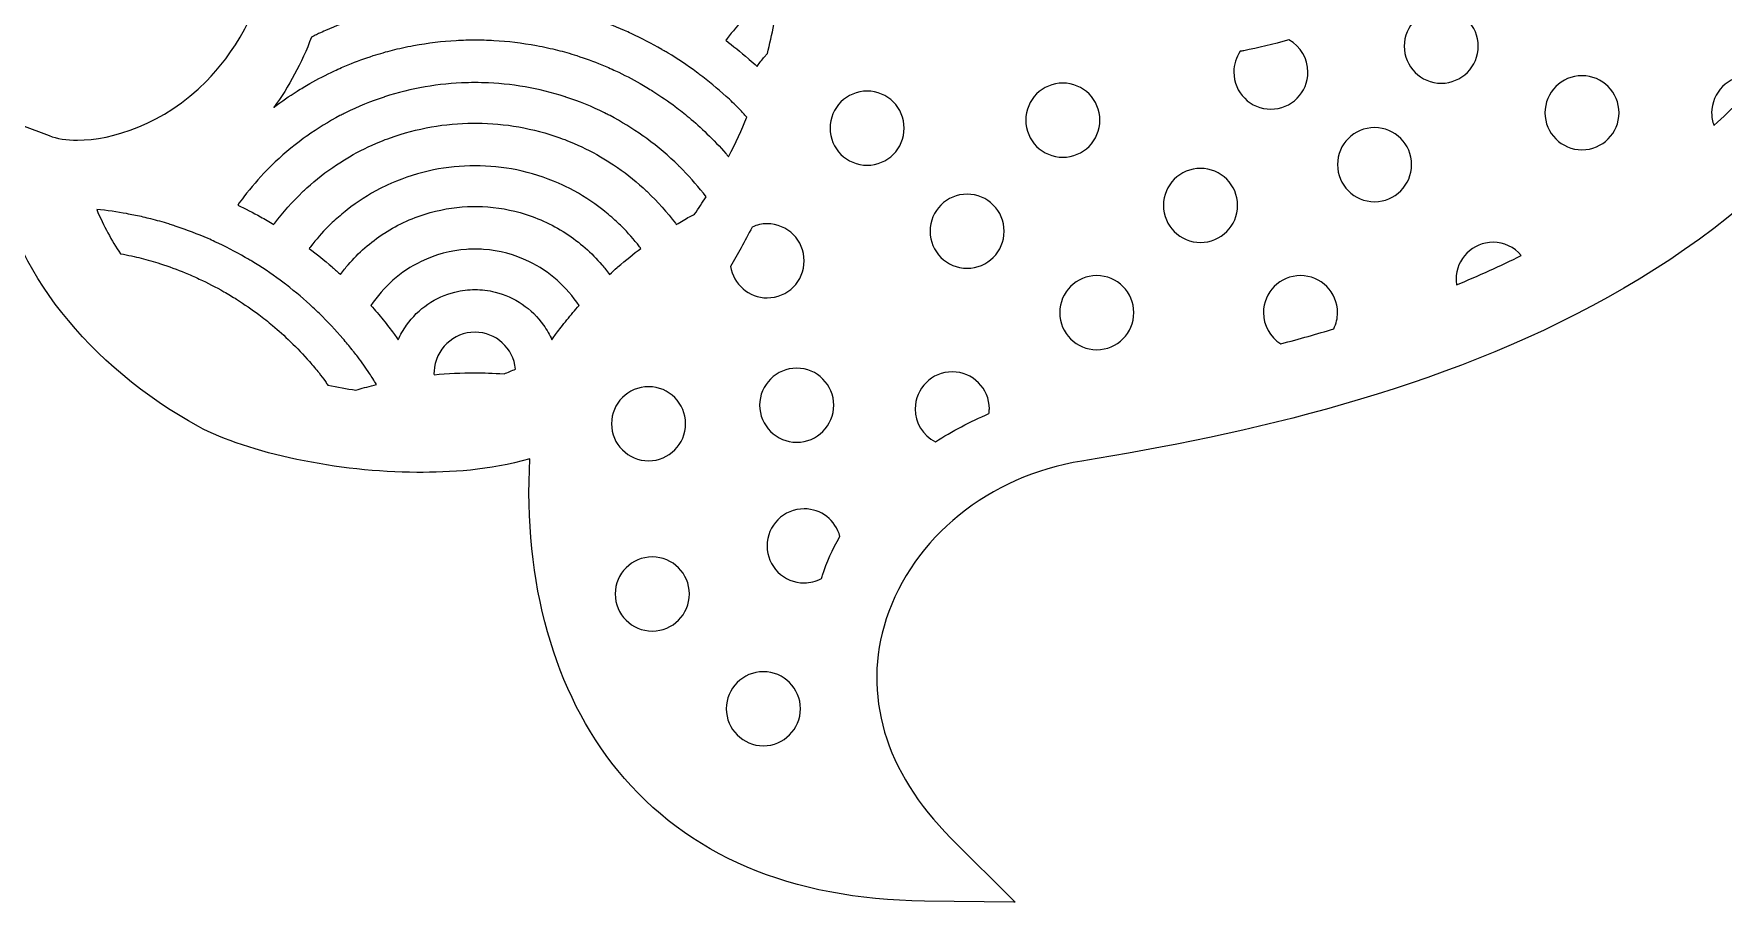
# Model space of a CAD drawing. Header units: inches. Extents: x 63 to 443, y 23 to 478.
# Drawn here: x 192.5 to 359.1, y 22.8 to 108.5 of the extents above; entities that cross this region are included whole.
import ezdxf

# ---------------------------------------------------------------- set-up
doc = ezdxf.new("R2010")
doc.units = ezdxf.units.IN
doc.header["$MEASUREMENT"] = 0
doc.layers.add('Layer 1', color=7, linetype='Continuous')

# ---------------------------------------------------------------- blocks, each defined once
blk = doc.blocks.new('block 2')
at = {"layer": 'Layer 1', "lineweight": 0}
for points, knots in [([(441.72, 159.77), (441.03, 166.37), (438.57, 172.97), (434.98, 177.87), (431.53, 182.58), (427.38, 185.23), (423.52, 185.23), (423.35, 185.23), (423.18, 185.22), (423.01, 185.21), (423.01, 185.21), (419.07, 184.98), (419.07, 184.98), (419.07, 184.98), (419.01, 184.98), (419.01, 184.98), (419.01, 184.98), (419.63, 181.01), (419.63, 181.01), (420.62, 174.73), (419.35, 169.91), (416.31, 168.45), (413.84, 167.27), (410.12, 168.22), (406.35, 170.99), (408.89, 173.31), (411.23, 175.8), (413.3, 178.4), (427.23, 195.91), (431.19, 218.67), (424.43, 242.5), (424.43, 242.5), (422.87, 248.04), (422.87, 248.04), (422.87, 248.04), (418.53, 244.25), (418.53, 244.25), (412.23, 238.73), (401.69, 232.84), (390.99, 232.84), (389.56, 232.84), (388.15, 232.95), (386.79, 233.17), (377.82, 234.59), (370.1, 240.64), (363.84, 251.14), (363.4, 251.87), (363, 252.64), (362.62, 253.43), (372.12, 244.34), (384.21, 240.27), (392.03, 240.27), (392.84, 240.27), (393.57, 240.34), (394.22, 240.4), (394.47, 240.42), (394.71, 240.44), (394.94, 240.46), (416.32, 242.04), (427.16, 252.78), (427.16, 272.38), (427.16, 282.87), (415.01, 299.12), (407.15, 299.12), (407.04, 299.12), (406.93, 299.12), (406.8, 299.11), (406.8, 299.11), (402.85, 298.88), (402.85, 298.88), (402.85, 298.88), (402.79, 298.87), (402.79, 298.87), (402.79, 298.87), (403.42, 294.91), (403.42, 294.91), (404.59, 287.46), (403.9, 282.48), (402.65, 281.57), (401.13, 280.48), (398.86, 280.61), (396.23, 281.94), (386.33, 286.97), (374.75, 306.38), (374.66, 344.56), (374.62, 363.93), (367.78, 380.33), (354.34, 393.3), (348.4, 399.03), (341.42, 403.95), (333.59, 407.9), (327.18, 411.13), (320.18, 413.75), (312.75, 415.69), (299.85, 419.04), (289.55, 419.35), (286.71, 419.37), (280.27, 421.01), (273.87, 421.84), (267.68, 421.84), (253.54, 421.84), (242.24, 417.55), (233.17, 414.1), (233.17, 414.1), (232.04, 413.68), (232.04, 413.68), (227.64, 418.27), (222.2, 424.57), (219.04, 432.58), (219.04, 432.58), (217.12, 437.45), (217.12, 437.45), (217.12, 437.45), (213.22, 433.95), (213.22, 433.95), (210.54, 431.54), (208.45, 428.29), (207.01, 424.29), (203.42, 428.75), (200.93, 432.89), (199.18, 437.33), (199.18, 437.33), (197.26, 442.2), (197.26, 442.2), (197.26, 442.2), (193.36, 438.7), (193.36, 438.7), (191.12, 436.69), (189.27, 434.07), (187.86, 430.94), (187.73, 431.02), (187.6, 431.11), (187.46, 431.21), (187.46, 431.21), (186.28, 431.98), (186.28, 431.98), (186.01, 432.14), (185.73, 432.28), (185.42, 432.43), (185.42, 432.43), (184.95, 432.67), (184.95, 432.67), (185.07, 433.54), (185.09, 434.43), (185.01, 435.3), (185.01, 435.3), (184.99, 435.42), (184.99, 435.42), (184.98, 435.51), (184.96, 435.61), (184.95, 435.71), (184.95, 435.71), (184.95, 435.74), (184.95, 435.74), (184.91, 436.03), (184.86, 436.4), (184.76, 436.73), (184.76, 436.73), (184.6, 437.31), (184.6, 437.31), (184.6, 437.31), (184.3, 438.16), (184.3, 438.16), (184.27, 438.22), (184.25, 438.28), (184.22, 438.34), (184.22, 438.34), (184.21, 438.38), (184.21, 438.38), (184.12, 438.6), (184.01, 438.91), (183.79, 439.26), (183.79, 439.26), (183.65, 439.52), (183.65, 439.52), (183.46, 439.85), (183.27, 440.18), (183.03, 440.52), (183.03, 440.52), (182.33, 441.43), (182.33, 441.43), (182.33, 441.43), (182.24, 441.53), (182.24, 441.53), (182.03, 441.76), (181.82, 441.97), (181.62, 442.17), (181.62, 442.17), (181.45, 442.34), (181.45, 442.34), (181.18, 442.63), (180.91, 442.85), (180.68, 443.03), (180.61, 443.09), (180.53, 443.15), (180.43, 443.23), (180.17, 443.45), (179.78, 443.76), (179.45, 443.97), (178.85, 444.39), (178.18, 444.8), (177.46, 445.17), (177.33, 445.25), (177.18, 445.32), (177.03, 445.4), (177.03, 445.4), (176.97, 445.72), (176.97, 445.72), (176.91, 446.2), (176.77, 446.6), (176.65, 446.92), (176.65, 446.92), (176.56, 447.17), (176.56, 447.17), (176.53, 447.24), (176.5, 447.33), (176.48, 447.41), (176.48, 447.41), (176.47, 447.43), (176.47, 447.43), (176.38, 447.7), (176.26, 448.03), (176.04, 448.43), (175.94, 448.58), (175.85, 448.74), (175.77, 448.9), (175.77, 448.9), (175.74, 448.95), (175.74, 448.95), (175.49, 449.43), (175.2, 449.97), (174.76, 450.45), (174.64, 450.58), (174.53, 450.73), (174.42, 450.87), (174.42, 450.87), (174.38, 450.91), (174.38, 450.91), (174.06, 451.32), (173.69, 451.78), (173.25, 452.13), (173.25, 452.13), (172.83, 452.51), (172.83, 452.51), (172.42, 452.87), (172.05, 453.19), (171.66, 453.5), (171.66, 453.5), (169.68, 454.8), (169.68, 454.8), (169.44, 454.96), (169.15, 455.15), (168.87, 455.27), (168.87, 455.27), (167.37, 456), (167.37, 456), (167.03, 456.88), (166.62, 457.76), (166.13, 458.68), (166.13, 458.68), (166.06, 458.81), (166.06, 458.81), (165.87, 459.09), (165.69, 459.38), (165.52, 459.66), (164.98, 460.52), (164.42, 461.42), (163.74, 462.17), (163.74, 462.17), (163.44, 462.53), (163.44, 462.53), (162.69, 463.45), (161.92, 464.41), (161.03, 465.19), (161.03, 465.19), (159.67, 466.5), (159.67, 466.5), (159.06, 467.11), (158.55, 467.56), (158.06, 467.9), (158.06, 467.9), (155.04, 470.23), (155.04, 470.23), (154.31, 470.79), (153.56, 471.24), (152.82, 471.68), (152.82, 471.68), (152.77, 471.71), (152.77, 471.71), (152.43, 471.92), (152.07, 472.13), (151.67, 472.39), (151.31, 472.6), (150.95, 472.83), (150.6, 473.05), (150.6, 473.05), (150.57, 473.07), (150.57, 473.07), (149.86, 473.52), (149.12, 473.99), (148.31, 474.38), (148.31, 474.38), (142.38, 477.33), (142.38, 477.33), (142.38, 477.33), (140.79, 477.76), (140.79, 477.76), (140.54, 477.77), (140.29, 477.77), (140.04, 477.75), (140.04, 477.75), (139.85, 477.72), (139.85, 477.72), (138.84, 477.51), (138.01, 477.02), (137.45, 476.3), (137.38, 476.22), (137.31, 476.13), (137.16, 475.9), (137.04, 475.69), (136.92, 475.46), (136.84, 475.26), (136.62, 474.75), (136.59, 474.34), (136.57, 474.07), (136.57, 474.07), (136.54, 473.76), (136.54, 473.76), (136.54, 473.76), (136.56, 473.59), (136.56, 473.59), (136.58, 473.35), (136.66, 472.77), (136.77, 472.49), (136.77, 472.49), (137.19, 471.19), (137.19, 471.19), (137.53, 470.1), (137.88, 468.93), (138.23, 467.7), (138.23, 467.7), (138.45, 466.89), (138.45, 466.89), (138.69, 466.01), (138.94, 465.1), (139.15, 464.16), (139.44, 463.05), (139.65, 461.94), (139.89, 460.71), (139.97, 460.24), (140.02, 459.79), (140.08, 459.31), (140.08, 459.31), (140.09, 459.25), (140.09, 459.25), (140.17, 458.53), (140.26, 457.79), (140.43, 456.91), (140.77, 455.35), (141.37, 453.91), (142.24, 452.64), (142.75, 451.84), (143.42, 451.1), (144.31, 450.38), (144.29, 450.18), (144.29, 450), (144.31, 449.85), (144.31, 449.85), (144.31, 449.62), (144.31, 449.62), (144.32, 449.39), (144.32, 449.08), (144.39, 448.73), (144.39, 448.73), (144.55, 447.86), (144.55, 447.86), (144.55, 447.86), (144.58, 447.72), (144.58, 447.72), (144.66, 447.43), (144.73, 447.25), (144.8, 447.05), (144.8, 447.05), (144.85, 446.91), (144.85, 446.91), (144.95, 446.58), (145.1, 446.28), (145.23, 446.01), (145.23, 446.01), (145.32, 445.83), (145.32, 445.83), (145.52, 445.42), (145.72, 445.08), (145.9, 444.83), (145.9, 444.83), (146.04, 444.62), (146.04, 444.62), (146.18, 444.41), (146.31, 444.22), (146.49, 444), (146.49, 444), (146.69, 443.76), (146.69, 443.76), (146.99, 443.41), (147.33, 443), (147.73, 442.63), (148.18, 442.17), (148.64, 441.8), (149.09, 441.43), (149.55, 441.06), (150.06, 440.7), (150.65, 440.31), (150.61, 439.37), (150.66, 438.44), (150.81, 437.55), (150.92, 436.86), (151.11, 436.13), (151.39, 435.32), (151.65, 434.62), (151.97, 433.94), (152.36, 433.29), (152.49, 433.06), (152.64, 432.84), (152.8, 432.62), (152.8, 432.62), (152.95, 432.4), (152.95, 432.4), (153.1, 432.16), (153.28, 431.94), (153.5, 431.69), (153.5, 431.69), (153.51, 431.68), (153.51, 431.68), (153.57, 431.62), (153.63, 431.55), (153.72, 431.45), (154.19, 430.9), (154.74, 430.38), (155.38, 429.87), (155.38, 429.87), (156.15, 429.28), (156.15, 429.28), (156.15, 429.28), (157.06, 428.71), (157.06, 428.71), (157.29, 428.56), (157.54, 428.41), (157.84, 428.25), (158.32, 425.83), (159.22, 423.64), (160.5, 421.73), (160.71, 421.43), (160.92, 421.12), (161.16, 420.84), (161.16, 420.84), (161.33, 420.63), (161.33, 420.63), (161.48, 420.44), (161.66, 420.22), (161.85, 420.03), (162.39, 419.44), (162.97, 418.94), (163.48, 418.52), (163.48, 418.52), (163.62, 418.42), (163.62, 418.42), (164.12, 418.05), (164.63, 417.68), (165.23, 417.36), (165.41, 417.26), (165.59, 417.15), (165.8, 417.05), (165.82, 416.86), (165.84, 416.68), (165.87, 416.5), (165.92, 415.96), (166.04, 415.47), (166.16, 415.03), (166.21, 414.85), (166.25, 414.69), (166.29, 414.51), (166.37, 414.16), (166.48, 413.89), (166.58, 413.66), (166.58, 413.66), (166.58, 413.65), (166.58, 413.65), (166.61, 413.58), (166.64, 413.5), (166.69, 413.38), (166.69, 413.38), (167.03, 412.51), (167.03, 412.51), (167.03, 412.51), (167.12, 412.32), (167.12, 412.32), (167.34, 411.93), (167.57, 411.53), (167.8, 411.15), (167.8, 411.15), (168.08, 410.68), (168.08, 410.68), (168.08, 410.68), (168.18, 410.53), (168.18, 410.53), (168.45, 410.16), (168.75, 409.8), (169.02, 409.49), (169.02, 409.49), (169.37, 409.07), (169.37, 409.07), (169.73, 408.6), (170.13, 408.27), (170.49, 407.97), (170.49, 407.97), (170.52, 407.95), (170.52, 407.95), (170.65, 407.84), (170.78, 407.74), (170.95, 407.57), (170.95, 407.57), (171.66, 406.97), (171.66, 406.97), (171.66, 406.97), (173.05, 406.09), (173.05, 406.09), (173.02, 405.43), (173.05, 404.76), (173.12, 404.11), (165.42, 402.6), (158.34, 400.23), (152.07, 397.05), (136.6, 389.22), (126.3, 376.93), (121.48, 360.54), (121.01, 358.95), (120.21, 356.65), (119.5, 354.6), (116.55, 354.45), (113.96, 355.07), (111.82, 356.44), (106.65, 359.72), (104.71, 366.95), (105.29, 370.91), (105.29, 370.91), (105.99, 375.64), (105.99, 375.64), (105.99, 375.64), (106.01, 375.73), (106.01, 375.73), (106.01, 375.73), (101.38, 374.18), (101.38, 374.18), (95.05, 372.07), (88.99, 363.63), (86.63, 353.66), (85.16, 347.4), (84.07, 335.51), (93.41, 326.17), (95.53, 324.05), (97.88, 322.18), (100.4, 320.59), (96.11, 316.35), (91.6, 313.61), (87.69, 312.87), (87.02, 312.75), (86.38, 312.68), (85.79, 312.68), (84.59, 312.68), (82.96, 312.95), (81.98, 314.22), (80.57, 316.05), (80.84, 319.5), (82.7, 323.44), (82.7, 323.44), (84.11, 326.43), (84.11, 326.43), (84.11, 326.43), (81, 327.54), (81, 327.54), (77.35, 328.84), (73.32, 327.61), (70.19, 324.25), (65.42, 319.13), (62.56, 308.64), (66.66, 299.29), (69.1, 293.73), (76.17, 284.16), (96.11, 282.49), (93.39, 279.46), (90.72, 276.43), (88.18, 273.46), (83.42, 267.89), (86.67, 261.39), (89.54, 255.65), (90.76, 253.21), (92.03, 250.69), (92.77, 248.2), (94.11, 243.76), (98.43, 239.67), (104.62, 236.99), (108.73, 235.22), (113.05, 234.28), (117.11, 234.28), (120.3, 234.28), (123.19, 234.89), (125.47, 236.03), (129.42, 238), (133.27, 241.31), (136.99, 244.5), (141.14, 248.07), (145.84, 252.11), (148.74, 252.11), (149.1, 252.11), (149.66, 252.1), (150.37, 252.09), (172.74, 251.7), (191.58, 253.57), (206.37, 257.65), (201.18, 251.22), (196.04, 242.74), (192.25, 234.35), (187.14, 223.04), (184.33, 211.98), (183.89, 201.45), (182.98, 179.3), (192.38, 160.55), (211.83, 145.73), (221.37, 120.89), (214.51, 108.79), (209.57, 103.79), (205.34, 99.5), (200.23, 97.97), (196.86, 97.97), (195.79, 97.97), (194.82, 98.12), (194.05, 98.42), (194.05, 98.42), (188.58, 100.47), (188.58, 100.47), (188.58, 100.47), (188.5, 100.5), (188.5, 100.5), (188.5, 100.5), (189.15, 94.61), (189.15, 94.61), (190.13, 85.59), (198.03, 75.58), (208.8, 69.71), (213.61, 67.09), (222.66, 65.19), (230.33, 65.19), (233.58, 65.19), (237.43, 65.35), (241.47, 66.54), (240.8, 54.36), (243.88, 43.44), (250.14, 35.77), (257.02, 27.38), (267.18, 23.04), (280.37, 22.88), (280.37, 22.88), (289.18, 22.77), (289.18, 22.77), (289.18, 22.77), (289.31, 22.77), (289.31, 22.77), (289.31, 22.77), (282.99, 29.09), (282.99, 29.09), (276.47, 35.61), (274.21, 43.29), (276.61, 50.72), (279.2, 58.72), (286.77, 64.84), (295.89, 66.31), (328.25, 71.53), (372.58, 83.61), (384, 128.05), (391.67, 123.49), (400.79, 121.1), (405.85, 121.1), (416.95, 121.18), (426.27, 125.09), (432.8, 132.4), (440.58, 141.1), (442.51, 152.25), (441.72, 159.77)], [0, 0, 0, 0, 1, 1, 1, 2, 2, 2, 3, 3, 3, 4, 4, 4, 5, 5, 5, 6, 6, 6, 7, 7, 7, 8, 8, 8, 9, 9, 9, 10, 10, 10, 11, 11, 11, 12, 12, 12, 13, 13, 13, 14, 14, 14, 15, 15, 15, 16, 16, 16, 17, 17, 17, 18, 18, 18, 19, 19, 19, 20, 20, 20, 21, 21, 21, 22, 22, 22, 23, 23, 23, 24, 24, 24, 25, 25, 25, 26, 26, 26, 27, 27, 27, 28, 28, 28, 29, 29, 29, 30, 30, 30, 31, 31, 31, 32, 32, 32, 33, 33, 33, 34, 34, 34, 35, 35, 35, 36, 36, 36, 37, 37, 37, 38, 38, 38, 39, 39, 39, 40, 40, 40, 41, 41, 41, 42, 42, 42, 43, 43, 43, 44, 44, 44, 45, 45, 45, 46, 46, 46, 47, 47, 47, 48, 48, 48, 49, 49, 49, 50, 50, 50, 51, 51, 51, 52, 52, 52, 53, 53, 53, 54, 54, 54, 55, 55, 55, 56, 56, 56, 57, 57, 57, 58, 58, 58, 59, 59, 59, 60, 60, 60, 61, 61, 61, 62, 62, 62, 63, 63, 63, 64, 64, 64, 65, 65, 65, 66, 66, 66, 67, 67, 67, 68, 68, 68, 69, 69, 69, 70, 70, 70, 71, 71, 71, 72, 72, 72, 73, 73, 73, 74, 74, 74, 75, 75, 75, 76, 76, 76, 77, 77, 77, 78, 78, 78, 79, 79, 79, 80, 80, 80, 81, 81, 81, 82, 82, 82, 83, 83, 83, 84, 84, 84, 85, 85, 85, 86, 86, 86, 87, 87, 87, 88, 88, 88, 89, 89, 89, 90, 90, 90, 91, 91, 91, 92, 92, 92, 93, 93, 93, 94, 94, 94, 95, 95, 95, 96, 96, 96, 97, 97, 97, 98, 98, 98, 99, 99, 99, 100, 100, 100, 101, 101, 101, 102, 102, 102, 103, 103, 103, 104, 104, 104, 105, 105, 105, 106, 106, 106, 107, 107, 107, 108, 108, 108, 109, 109, 109, 110, 110, 110, 111, 111, 111, 112, 112, 112, 113, 113, 113, 114, 114, 114, 115, 115, 115, 116, 116, 116, 117, 117, 117, 118, 118, 118, 119, 119, 119, 120, 120, 120, 121, 121, 121, 122, 122, 122, 123, 123, 123, 124, 124, 124, 125, 125, 125, 126, 126, 126, 127, 127, 127, 128, 128, 128, 129, 129, 129, 130, 130, 130, 131, 131, 131, 132, 132, 132, 133, 133, 133, 134, 134, 134, 135, 135, 135, 136, 136, 136, 137, 137, 137, 138, 138, 138, 139, 139, 139, 140, 140, 140, 141, 141, 141, 142, 142, 142, 143, 143, 143, 144, 144, 144, 145, 145, 145, 146, 146, 146, 147, 147, 147, 148, 148, 148, 149, 149, 149, 150, 150, 150, 151, 151, 151, 152, 152, 152, 153, 153, 153, 154, 154, 154, 155, 155, 155, 156, 156, 156, 157, 157, 157, 158, 158, 158, 159, 159, 159, 160, 160, 160, 161, 161, 161, 162, 162, 162, 163, 163, 163, 164, 164, 164, 165, 165, 165, 166, 166, 166, 167, 167, 167, 168, 168, 168, 169, 169, 169, 170, 170, 170, 171, 171, 171, 172, 172, 172, 173, 173, 173, 174, 174, 174, 175, 175, 175, 176, 176, 176, 177, 177, 177, 178, 178, 178, 179, 179, 179, 180, 180, 180, 181, 181, 181, 182, 182, 182, 183, 183, 183, 184, 184, 184, 185, 185, 185, 186, 186, 186, 187, 187, 187, 188, 188, 188, 189, 189, 189, 190, 190, 190, 191, 191, 191, 192, 192, 192, 193, 193, 193, 194, 194, 194, 195, 195, 195, 196, 196, 196, 197, 197, 197, 198, 198, 198, 199, 199, 199, 200, 200, 200, 201, 201, 201, 202, 202, 202, 203, 203, 203, 204, 204, 204, 205, 205, 205, 206, 206, 206, 207, 207, 207, 208, 208, 208, 209, 209, 209, 210, 210, 210, 211, 211, 211, 212, 212, 212, 213, 213, 213, 214, 214, 214, 215, 215, 215, 216, 216, 216, 217, 217, 217, 218, 218, 218, 219, 219, 219, 220, 220, 220, 221, 221, 221, 222, 222, 222, 223, 223, 223, 224, 224, 224, 225, 225, 225, 226, 226, 226, 227, 227, 227, 228, 228, 228, 229, 229, 229, 229]), ([(258.93, 98.61), (258.34, 99.18), (257.75, 99.72), (257.17, 100.21), (256.7, 100.59), (256.25, 100.96), (255.81, 101.29), (255.14, 101.79), (254.41, 102.29), (253.61, 102.8), (253.22, 103.05), (252.81, 103.29), (252.35, 103.55), (251.56, 104.01), (250.74, 104.43), (249.93, 104.81), (249.46, 105.03), (248.99, 105.23), (248.55, 105.41), (247.75, 105.74), (246.92, 106.04), (246.1, 106.31), (245.41, 106.53), (244.79, 106.71), (244.21, 106.86), (243.58, 107.01), (242.91, 107.16), (242.11, 107.31), (240.7, 107.57), (239.29, 107.74), (237.93, 107.82), (237.26, 107.85), (236.65, 107.87), (236.06, 107.87), (235.46, 107.87), (234.85, 107.85), (234.19, 107.82), (232.83, 107.74), (231.42, 107.57), (230.01, 107.31), (229.21, 107.16), (228.54, 107.01), (227.91, 106.86), (227.32, 106.7), (226.7, 106.52), (226.02, 106.31), (225.2, 106.04), (224.37, 105.74), (223.56, 105.41), (223.13, 105.23), (222.67, 105.03), (222.19, 104.81), (221.37, 104.42), (220.55, 104), (219.77, 103.55), (219.32, 103.3), (218.91, 103.05), (218.51, 102.8), (217.71, 102.29), (216.99, 101.8), (216.31, 101.29), (216.28, 101.26), (216.25, 101.24), (216.22, 101.21), (217.71, 103.24), (218.96, 105.57), (219.94, 108.14), (220.03, 108.18), (220.11, 108.22), (220.2, 108.26), (220.34, 108.34), (220.49, 108.41), (220.64, 108.48), (220.87, 108.59), (221.1, 108.7), (221.33, 108.79), (222.34, 109.23), (223.39, 109.64), (224.47, 109.99), (224.54, 110.02), (224.62, 110.04), (224.7, 110.07), (224.86, 110.13), (225.02, 110.18), (225.18, 110.23), (225.77, 110.41), (226.37, 110.58), (226.96, 110.73), (227.43, 110.85), (227.93, 110.97), (228.48, 111.08), (228.71, 111.13), (228.96, 111.18), (229.19, 111.22), (229.19, 111.22), (229.36, 111.25), (229.36, 111.25), (230.48, 111.46), (231.61, 111.61), (232.71, 111.71), (233.89, 111.82), (234.99, 111.87), (236.06, 111.87), (237.13, 111.87), (238.22, 111.82), (239.41, 111.71), (240.51, 111.61), (241.64, 111.46), (242.76, 111.25), (242.76, 111.25), (242.92, 111.22), (242.92, 111.22), (243.16, 111.18), (243.4, 111.13), (243.64, 111.08), (244.19, 110.97), (244.68, 110.85), (245.15, 110.73), (245.75, 110.58), (246.35, 110.41), (246.93, 110.23), (247.09, 110.18), (247.24, 110.13), (247.39, 110.08), (247.48, 110.05), (247.56, 110.02), (247.65, 109.99), (248.72, 109.64), (249.78, 109.23), (250.79, 108.79), (251, 108.7), (251.22, 108.6), (251.47, 108.48), (252.48, 108.02), (253.49, 107.49), (254.47, 106.93), (254.55, 106.88), (254.63, 106.83), (254.72, 106.78), (254.85, 106.71), (254.98, 106.64), (255.11, 106.56), (256.04, 106), (256.98, 105.36), (257.91, 104.68), (258.06, 104.57), (258.2, 104.46), (258.34, 104.35), (258.34, 104.35), (258.51, 104.22), (258.51, 104.22), (259.42, 103.53), (260.3, 102.78), (261.14, 102), (261.36, 101.8), (261.58, 101.59), (261.78, 101.39), (262.03, 101.15), (262.27, 100.89), (262.5, 100.63), (262.62, 100.5), (262.74, 100.37), (262.86, 100.24), (262.37, 99), (261.78, 97.72), (261.07, 96.32), (261.05, 96.35), (261.02, 96.38), (261, 96.41), (260.93, 96.49), (260.86, 96.57), (260.8, 96.65), (260.21, 97.33), (259.58, 97.99), (258.93, 98.61)], [0, 0, 0, 0, 1, 1, 1, 2, 2, 2, 3, 3, 3, 4, 4, 4, 5, 5, 5, 6, 6, 6, 7, 7, 7, 8, 8, 8, 9, 9, 9, 10, 10, 10, 11, 11, 11, 12, 12, 12, 13, 13, 13, 14, 14, 14, 15, 15, 15, 16, 16, 16, 17, 17, 17, 18, 18, 18, 19, 19, 19, 20, 20, 20, 21, 21, 21, 22, 22, 22, 23, 23, 23, 24, 24, 24, 25, 25, 25, 26, 26, 26, 27, 27, 27, 28, 28, 28, 29, 29, 29, 30, 30, 30, 31, 31, 31, 32, 32, 32, 33, 33, 33, 34, 34, 34, 35, 35, 35, 36, 36, 36, 37, 37, 37, 38, 38, 38, 39, 39, 39, 40, 40, 40, 41, 41, 41, 42, 42, 42, 43, 43, 43, 44, 44, 44, 45, 45, 45, 46, 46, 46, 47, 47, 47, 48, 48, 48, 49, 49, 49, 50, 50, 50, 51, 51, 51, 52, 52, 52, 53, 53, 53, 54, 54, 54, 55, 55, 55, 56, 56, 56, 57, 57, 57, 58, 58, 58, 58]), ([(260.85, 107.92), (260.85, 107.92), (260.91, 107.99), (260.91, 107.99), (260.91, 107.99), (260.91, 107.99), (260.91, 107.99), (261.46, 108.71), (262.05, 109.37), (262.65, 109.97), (263, 110.32), (263.38, 110.67), (263.82, 111.05), (264.07, 111.27), (264.3, 111.45), (264.51, 111.62), (264.91, 111.93), (265.34, 112.22), (265.69, 112.46), (265.71, 112.45), (265.73, 112.43), (265.75, 112.42), (265.84, 112.38), (265.93, 112.34), (266.01, 112.3), (265.75, 110.36), (265.37, 108.41), (264.89, 106.51), (264.86, 106.47), (264.83, 106.44), (264.8, 106.41), (264.74, 106.34), (264.67, 106.27), (264.61, 106.2), (264.38, 105.93), (264.14, 105.63), (263.87, 105.25), (263.61, 105.48), (263.35, 105.71), (263.1, 105.93), (263.1, 105.93), (263.03, 105.99), (263.03, 105.99), (262.22, 106.69), (261.48, 107.29), (260.78, 107.83), (260.8, 107.86), (260.83, 107.89), (260.85, 107.92)], [0, 0, 0, 0, 1, 1, 1, 2, 2, 2, 3, 3, 3, 4, 4, 4, 5, 5, 5, 6, 6, 6, 7, 7, 7, 8, 8, 8, 9, 9, 9, 10, 10, 10, 11, 11, 11, 12, 12, 12, 13, 13, 13, 14, 14, 14, 15, 15, 15, 16, 16, 16, 16]), ([(327.69, 107.25), (327.69, 109.26), (329.33, 110.9), (331.34, 110.9), (333.36, 110.9), (335, 109.26), (335, 107.25), (335, 105.23), (333.36, 103.59), (331.34, 103.59), (329.33, 103.59), (327.69, 105.23), (327.69, 107.25)], [0, 0, 0, 0, 1, 1, 1, 2, 2, 2, 3, 3, 3, 4, 4, 4, 4]), ([(310.89, 104.69), (310.89, 105.42), (311.1, 106.13), (311.52, 106.74), (311.57, 106.75), (311.62, 106.75), (311.67, 106.76), (311.74, 106.77), (311.81, 106.78), (311.88, 106.8), (313.29, 107.08), (314.74, 107.43), (316.31, 107.87), (317.47, 107.22), (318.2, 106.01), (318.2, 104.69), (318.2, 102.67), (316.56, 101.03), (314.54, 101.03), (312.53, 101.03), (310.89, 102.67), (310.89, 104.69)], [0, 0, 0, 0, 1, 1, 1, 2, 2, 2, 3, 3, 3, 4, 4, 4, 5, 5, 5, 6, 6, 6, 7, 7, 7, 7]), ([(257.71, 90.66), (257.64, 90.62), (257.56, 90.59), (257.49, 90.55), (257.4, 90.51), (257.3, 90.46), (257.21, 90.41), (256.82, 90.19), (256.36, 89.93), (255.91, 89.66), (255.89, 89.68), (255.88, 89.7), (255.86, 89.72), (255.86, 89.72), (255.82, 89.78), (255.82, 89.78), (255.01, 90.86), (254.08, 91.89), (253.07, 92.86), (253.02, 92.91), (252.97, 92.96), (252.92, 93), (252.82, 93.09), (252.73, 93.18), (252.63, 93.27), (251.73, 94.09), (250.75, 94.85), (249.71, 95.54), (249.3, 95.81), (248.87, 96.08), (248.43, 96.34), (247.47, 96.89), (246.46, 97.39), (245.45, 97.81), (245.08, 97.96), (244.74, 98.09), (244.41, 98.21), (243.12, 98.67), (241.76, 99.03), (240.37, 99.28), (239.01, 99.52), (237.63, 99.64), (236.27, 99.65), (236.2, 99.66), (236.13, 99.66), (236.06, 99.66), (235.99, 99.66), (235.92, 99.66), (235.85, 99.65), (234.49, 99.64), (233.12, 99.52), (231.76, 99.28), (230.36, 99.03), (229, 98.67), (227.71, 98.21), (227.38, 98.09), (227.04, 97.96), (226.67, 97.81), (225.65, 97.39), (224.65, 96.89), (223.69, 96.34), (223.25, 96.08), (222.82, 95.81), (222.41, 95.54), (221.37, 94.85), (220.39, 94.09), (219.49, 93.27), (219.38, 93.17), (219.27, 93.07), (219.16, 92.96), (219.16, 92.96), (219.06, 92.86), (219.06, 92.86), (218.04, 91.89), (217.11, 90.86), (216.31, 89.78), (216.31, 89.78), (216.25, 89.71), (216.25, 89.71), (216.24, 89.69), (216.23, 89.68), (216.22, 89.66), (215.77, 89.93), (215.32, 90.18), (214.91, 90.41), (214.17, 90.82), (213.41, 91.21), (212.66, 91.57), (212.87, 91.86), (213.07, 92.13), (213.27, 92.39), (213.97, 93.3), (214.74, 94.19), (215.55, 95.03), (215.59, 95.06), (215.63, 95.1), (215.67, 95.14), (215.7, 95.18), (215.74, 95.22), (215.77, 95.25), (215.81, 95.29), (215.84, 95.32), (215.88, 95.36), (215.92, 95.39), (215.95, 95.42), (215.99, 95.46), (216.97, 96.42), (218.03, 97.32), (219.12, 98.13), (219.19, 98.18), (219.26, 98.22), (219.32, 98.27), (219.38, 98.31), (219.43, 98.34), (219.48, 98.38), (220.54, 99.13), (221.63, 99.81), (222.74, 100.39), (222.88, 100.46), (223.02, 100.53), (223.16, 100.6), (223.16, 100.6), (223.29, 100.66), (223.29, 100.66), (224.51, 101.27), (225.79, 101.8), (227.1, 102.23), (227.1, 102.23), (227.15, 102.25), (227.15, 102.25), (228.45, 102.67), (229.79, 103), (231.13, 103.23), (232.48, 103.46), (233.87, 103.6), (235.24, 103.63), (235.24, 103.63), (235.41, 103.64), (235.41, 103.64), (235.83, 103.66), (236.28, 103.66), (236.7, 103.64), (236.7, 103.64), (236.88, 103.63), (236.88, 103.63), (238.25, 103.6), (239.63, 103.46), (240.99, 103.23), (242.33, 103), (243.66, 102.67), (244.96, 102.25), (244.98, 102.24), (244.99, 102.24), (245, 102.23), (245, 102.23), (245.01, 102.23), (245.01, 102.23), (246.33, 101.8), (247.61, 101.27), (248.83, 100.66), (248.83, 100.66), (248.99, 100.58), (248.99, 100.58), (249.12, 100.52), (249.25, 100.45), (249.38, 100.39), (250.48, 99.81), (251.58, 99.13), (252.63, 98.38), (252.69, 98.34), (252.74, 98.3), (252.8, 98.27), (252.86, 98.22), (252.93, 98.18), (252.99, 98.13), (254.1, 97.32), (255.15, 96.42), (256.13, 95.46), (256.16, 95.43), (256.19, 95.4), (256.22, 95.37), (256.26, 95.33), (256.3, 95.29), (256.35, 95.25), (256.39, 95.21), (256.43, 95.17), (256.47, 95.13), (256.5, 95.09), (256.53, 95.06), (256.56, 95.03), (257.38, 94.19), (258.15, 93.3), (258.84, 92.39), (258.49, 91.83), (258.12, 91.24), (257.71, 90.66)], [0, 0, 0, 0, 1, 1, 1, 2, 2, 2, 3, 3, 3, 4, 4, 4, 5, 5, 5, 6, 6, 6, 7, 7, 7, 8, 8, 8, 9, 9, 9, 10, 10, 10, 11, 11, 11, 12, 12, 12, 13, 13, 13, 14, 14, 14, 15, 15, 15, 16, 16, 16, 17, 17, 17, 18, 18, 18, 19, 19, 19, 20, 20, 20, 21, 21, 21, 22, 22, 22, 23, 23, 23, 24, 24, 24, 25, 25, 25, 26, 26, 26, 27, 27, 27, 28, 28, 28, 29, 29, 29, 30, 30, 30, 31, 31, 31, 32, 32, 32, 33, 33, 33, 34, 34, 34, 35, 35, 35, 36, 36, 36, 37, 37, 37, 38, 38, 38, 39, 39, 39, 40, 40, 40, 41, 41, 41, 42, 42, 42, 43, 43, 43, 44, 44, 44, 45, 45, 45, 46, 46, 46, 47, 47, 47, 48, 48, 48, 49, 49, 49, 50, 50, 50, 51, 51, 51, 52, 52, 52, 53, 53, 53, 54, 54, 54, 55, 55, 55, 56, 56, 56, 57, 57, 57, 58, 58, 58, 59, 59, 59, 60, 60, 60, 61, 61, 61, 62, 62, 62, 63, 63, 63, 64, 64, 64, 65, 65, 65, 65]), ([(290.37, 99.94), (290.37, 101.96), (292.01, 103.6), (294.03, 103.6), (296.04, 103.6), (297.68, 101.96), (297.68, 99.94), (297.68, 97.93), (296.04, 96.29), (294.03, 96.29), (292.01, 96.29), (290.37, 97.93), (290.37, 99.94)], [0, 0, 0, 0, 1, 1, 1, 2, 2, 2, 3, 3, 3, 4, 4, 4, 4]), ([(345.22, 97.02), (343.21, 97.02), (341.57, 98.66), (341.57, 100.67), (341.57, 102.69), (343.21, 104.33), (345.22, 104.33), (347.24, 104.33), (348.88, 102.69), (348.88, 100.67), (348.88, 98.66), (347.24, 97.02), (345.22, 97.02)], [0, 0, 0, 0, 1, 1, 1, 2, 2, 2, 3, 3, 3, 4, 4, 4, 4]), ([(358.24, 99.42), (358.08, 99.83), (358.01, 100.25), (358.01, 100.67), (358.01, 102.69), (359.65, 104.33), (361.66, 104.33), (362.09, 104.33), (362.52, 104.25), (362.94, 104.09), (361.59, 102.6), (360.1, 101.11), (358.24, 99.42)], [0, 0, 0, 0, 1, 1, 1, 2, 2, 2, 3, 3, 3, 4, 4, 4, 4]), ([(274.73, 95.5), (272.71, 95.5), (271.07, 97.14), (271.07, 99.15), (271.07, 101.17), (272.71, 102.81), (274.73, 102.81), (276.74, 102.81), (278.38, 101.17), (278.38, 99.15), (278.38, 97.14), (276.74, 95.5), (274.73, 95.5)], [0, 0, 0, 0, 1, 1, 1, 2, 2, 2, 3, 3, 3, 4, 4, 4, 4]), ([(324.77, 91.9), (322.75, 91.9), (321.11, 93.54), (321.11, 95.56), (321.11, 97.57), (322.75, 99.21), (324.77, 99.21), (326.78, 99.21), (328.42, 97.57), (328.42, 95.56), (328.42, 93.54), (326.78, 91.9), (324.77, 91.9)], [0, 0, 0, 0, 1, 1, 1, 2, 2, 2, 3, 3, 3, 4, 4, 4, 4]), ([(248.58, 85.67), (247.55, 86.86), (246.37, 87.9), (245.06, 88.76), (245.06, 88.76), (245, 88.8), (245, 88.8), (243.61, 89.69), (242.1, 90.38), (240.5, 90.82), (239.11, 91.21), (237.68, 91.42), (236.27, 91.43), (236.24, 91.43), (236.2, 91.44), (236.17, 91.44), (236.1, 91.44), (236.02, 91.44), (235.95, 91.44), (235.91, 91.44), (235.88, 91.43), (235.85, 91.43), (234.44, 91.42), (233.02, 91.21), (231.63, 90.82), (230.02, 90.38), (228.51, 89.69), (227.12, 88.8), (227.1, 88.78), (227.08, 88.77), (227.06, 88.76), (225.75, 87.9), (224.57, 86.87), (223.54, 85.67), (223.31, 85.39), (223.07, 85.09), (222.8, 84.72), (222.54, 84.95), (222.28, 85.18), (222.02, 85.41), (222.02, 85.41), (221.96, 85.46), (221.96, 85.46), (221.17, 86.14), (220.44, 86.74), (219.71, 87.29), (219.74, 87.32), (219.76, 87.36), (219.79, 87.39), (219.79, 87.39), (219.84, 87.46), (219.84, 87.46), (220.4, 88.18), (220.98, 88.85), (221.58, 89.44), (221.92, 89.79), (222.3, 90.14), (222.75, 90.52), (222.97, 90.7), (223.2, 90.9), (223.44, 91.09), (224.47, 91.89), (225.57, 92.6), (226.71, 93.19), (227.07, 93.37), (227.44, 93.55), (227.82, 93.72), (229.16, 94.3), (230.55, 94.74), (231.95, 95.03), (234.64, 95.58), (237.48, 95.58), (240.17, 95.03), (241.57, 94.74), (242.96, 94.3), (244.3, 93.72), (244.67, 93.55), (245.04, 93.37), (245.4, 93.19), (246.55, 92.6), (247.65, 91.89), (248.67, 91.09), (248.91, 90.9), (249.15, 90.71), (249.37, 90.52), (249.83, 90.12), (250.2, 89.78), (250.54, 89.44), (251.14, 88.84), (251.73, 88.17), (252.28, 87.46), (252.31, 87.42), (252.34, 87.38), (252.37, 87.34), (252.38, 87.33), (252.39, 87.31), (252.41, 87.29), (251.69, 86.75), (250.95, 86.15), (250.16, 85.46), (250.16, 85.46), (250.09, 85.4), (250.09, 85.4), (249.83, 85.18), (249.57, 84.95), (249.32, 84.72), (249.06, 85.08), (248.81, 85.39), (248.58, 85.67)], [0, 0, 0, 0, 1, 1, 1, 2, 2, 2, 3, 3, 3, 4, 4, 4, 5, 5, 5, 6, 6, 6, 7, 7, 7, 8, 8, 8, 9, 9, 9, 10, 10, 10, 11, 11, 11, 12, 12, 12, 13, 13, 13, 14, 14, 14, 15, 15, 15, 16, 16, 16, 17, 17, 17, 18, 18, 18, 19, 19, 19, 20, 20, 20, 21, 21, 21, 22, 22, 22, 23, 23, 23, 24, 24, 24, 25, 25, 25, 26, 26, 26, 27, 27, 27, 28, 28, 28, 29, 29, 29, 30, 30, 30, 31, 31, 31, 32, 32, 32, 33, 33, 33, 34, 34, 34, 35, 35, 35, 36, 36, 36, 36]), ([(307.6, 87.88), (305.59, 87.88), (303.95, 89.52), (303.95, 91.54), (303.95, 93.55), (305.59, 95.19), (307.6, 95.19), (309.62, 95.19), (311.26, 93.55), (311.26, 91.54), (311.26, 89.52), (309.62, 87.88), (307.6, 87.88)], [0, 0, 0, 0, 1, 1, 1, 2, 2, 2, 3, 3, 3, 4, 4, 4, 4]), ([(284.59, 85.33), (282.57, 85.33), (280.93, 86.97), (280.93, 88.98), (280.93, 91), (282.57, 92.64), (284.59, 92.64), (286.6, 92.64), (288.24, 91), (288.24, 88.98), (288.24, 86.97), (286.6, 85.33), (284.59, 85.33)], [0, 0, 0, 0, 1, 1, 1, 2, 2, 2, 3, 3, 3, 4, 4, 4, 4]), ([(224.53, 73.37), (224.53, 73.37), (224.3, 73.3), (224.3, 73.3), (223.41, 73.43), (222.51, 73.59), (221.56, 73.79), (221.47, 73.91), (221.39, 74.03), (221.3, 74.16), (221.1, 74.44), (220.89, 74.72), (220.68, 75), (220.38, 75.36), (220.08, 75.73), (219.73, 76.12), (219.13, 76.8), (218.51, 77.46), (217.87, 78.08), (217.26, 78.67), (216.68, 79.19), (216.1, 79.67), (215.64, 80.06), (215.19, 80.42), (214.74, 80.76), (214.06, 81.27), (213.34, 81.76), (212.54, 82.27), (212.15, 82.52), (211.74, 82.76), (211.29, 83.02), (210.5, 83.47), (209.68, 83.89), (208.87, 84.27), (208.37, 84.5), (207.92, 84.7), (207.49, 84.88), (206.69, 85.21), (205.86, 85.51), (205.04, 85.77), (204.38, 85.99), (203.76, 86.17), (203.14, 86.32), (202.54, 86.47), (201.88, 86.62), (201.11, 86.76), (200.21, 88.06), (199.44, 89.49), (198.75, 91.13), (199.78, 91.03), (200.77, 90.89), (201.7, 90.72), (201.7, 90.72), (201.88, 90.68), (201.88, 90.68), (202.11, 90.64), (202.34, 90.6), (202.58, 90.55), (203.1, 90.44), (203.61, 90.32), (204.09, 90.2), (204.69, 90.05), (205.29, 89.88), (205.87, 89.7), (206.04, 89.65), (206.2, 89.59), (206.37, 89.54), (206.44, 89.51), (206.51, 89.48), (206.59, 89.46), (207.67, 89.1), (208.72, 88.7), (209.73, 88.26), (209.95, 88.16), (210.17, 88.06), (210.41, 87.95), (211.42, 87.49), (212.42, 86.97), (213.41, 86.4), (213.49, 86.35), (213.57, 86.3), (213.66, 86.25), (213.79, 86.18), (213.92, 86.11), (214.05, 86.03), (214.99, 85.46), (215.94, 84.82), (216.86, 84.14), (217.03, 84.01), (217.2, 83.88), (217.38, 83.75), (217.38, 83.75), (217.46, 83.69), (217.46, 83.69), (218.37, 82.98), (219.26, 82.23), (220.08, 81.47), (220.3, 81.26), (220.52, 81.05), (220.72, 80.85), (221.53, 80.07), (222.31, 79.24), (223.03, 78.39), (223.34, 78.03), (223.65, 77.66), (223.94, 77.29), (223.99, 77.22), (224.05, 77.15), (224.1, 77.08), (224.23, 76.92), (224.37, 76.75), (224.5, 76.58), (224.89, 76.06), (225.27, 75.52), (225.67, 74.93), (225.87, 74.62), (226.09, 74.28), (226.35, 73.86), (225.68, 73.7), (225.03, 73.52), (224.53, 73.37)], [0, 0, 0, 0, 1, 1, 1, 2, 2, 2, 3, 3, 3, 4, 4, 4, 5, 5, 5, 6, 6, 6, 7, 7, 7, 8, 8, 8, 9, 9, 9, 10, 10, 10, 11, 11, 11, 12, 12, 12, 13, 13, 13, 14, 14, 14, 15, 15, 15, 16, 16, 16, 17, 17, 17, 18, 18, 18, 19, 19, 19, 20, 20, 20, 21, 21, 21, 22, 22, 22, 23, 23, 23, 24, 24, 24, 25, 25, 25, 26, 26, 26, 27, 27, 27, 28, 28, 28, 29, 29, 29, 30, 30, 30, 31, 31, 31, 32, 32, 32, 33, 33, 33, 34, 34, 34, 35, 35, 35, 36, 36, 36, 37, 37, 37, 38, 38, 38, 39, 39, 39, 40, 40, 40, 40]), ([(263.38, 89.39), (263.86, 89.61), (264.36, 89.72), (264.86, 89.72), (266.88, 89.72), (268.52, 88.08), (268.52, 86.06), (268.52, 84.04), (266.88, 82.41), (264.86, 82.41), (263.07, 82.41), (261.53, 83.74), (261.26, 85.52), (261.97, 86.69), (262.66, 87.96), (263.38, 89.39)], [0, 0, 0, 0, 1, 1, 1, 2, 2, 2, 3, 3, 3, 4, 4, 4, 5, 5, 5, 5]), ([(245.13, 80.24), (244.7, 79.71), (244.38, 79.3), (244.09, 78.91), (243.98, 78.76), (243.87, 78.6), (243.76, 78.45), (243.72, 78.39), (243.68, 78.33), (243.64, 78.28), (243.42, 78.77), (243.15, 79.25), (242.81, 79.72), (241.67, 81.35), (239.97, 82.51), (238.04, 82.98), (237.37, 83.15), (236.7, 83.23), (236.06, 83.23), (235.42, 83.23), (234.75, 83.15), (234.08, 82.98), (232.15, 82.51), (230.46, 81.35), (229.31, 79.72), (228.98, 79.25), (228.7, 78.77), (228.48, 78.28), (228.44, 78.34), (228.4, 78.39), (228.36, 78.45), (228.25, 78.61), (228.15, 78.76), (228.03, 78.91), (227.74, 79.3), (227.42, 79.71), (227, 80.24), (226.62, 80.71), (226.21, 81.19), (225.8, 81.66), (226.4, 82.57), (227.13, 83.41), (227.96, 84.15), (228.8, 84.89), (229.74, 85.51), (230.75, 86), (232.16, 86.68), (233.67, 87.08), (235.23, 87.19), (235.23, 87.19), (235.43, 87.2), (235.43, 87.2), (235.63, 87.21), (235.85, 87.23), (236.06, 87.23), (236.27, 87.23), (236.49, 87.21), (236.7, 87.2), (236.7, 87.2), (236.89, 87.19), (236.89, 87.19), (238.46, 87.08), (239.96, 86.68), (241.37, 86), (242.38, 85.51), (243.32, 84.89), (244.16, 84.15), (244.99, 83.41), (245.72, 82.57), (246.32, 81.66), (245.91, 81.19), (245.51, 80.71), (245.13, 80.24)], [0, 0, 0, 0, 1, 1, 1, 2, 2, 2, 3, 3, 3, 4, 4, 4, 5, 5, 5, 6, 6, 6, 7, 7, 7, 8, 8, 8, 9, 9, 9, 10, 10, 10, 11, 11, 11, 12, 12, 12, 13, 13, 13, 14, 14, 14, 15, 15, 15, 16, 16, 16, 17, 17, 17, 18, 18, 18, 19, 19, 19, 20, 20, 20, 21, 21, 21, 22, 22, 22, 23, 23, 23, 24, 24, 24, 24]), ([(332.85, 83.69), (332.83, 83.85), (332.8, 84.04), (332.8, 84.24), (332.8, 86.25), (334.44, 87.89), (336.46, 87.89), (337.52, 87.89), (338.53, 87.42), (339.23, 86.59), (337.18, 85.57), (335.04, 84.6), (332.85, 83.69)], [0, 0, 0, 0, 1, 1, 1, 2, 2, 2, 3, 3, 3, 4, 4, 4, 4]), ([(297.37, 77.29), (295.36, 77.29), (293.72, 78.93), (293.72, 80.95), (293.72, 82.96), (295.36, 84.6), (297.37, 84.6), (299.39, 84.6), (301.03, 82.96), (301.03, 80.95), (301.03, 78.93), (299.39, 77.29), (297.37, 77.29)], [0, 0, 0, 0, 1, 1, 1, 2, 2, 2, 3, 3, 3, 4, 4, 4, 4]), ([(320.74, 79.35), (319.1, 78.85), (317.39, 78.37), (315.51, 77.87), (314.45, 78.55), (313.81, 79.69), (313.81, 80.95), (313.81, 82.96), (315.45, 84.6), (317.46, 84.6), (319.48, 84.6), (321.12, 82.96), (321.12, 80.95), (321.12, 80.41), (320.99, 79.87), (320.74, 79.35)], [0, 0, 0, 0, 1, 1, 1, 2, 2, 2, 3, 3, 3, 4, 4, 4, 5, 5, 5, 5]), ([(238.92, 74.91), (237.83, 74.98), (236.92, 75.02), (236.06, 75.02), (234.73, 75.02), (233.37, 74.95), (232.02, 74.82), (232.02, 74.83), (232.02, 74.84), (232.02, 74.85), (232.01, 74.89), (232.01, 74.93), (232.01, 74.96), (232.01, 75), (232.01, 75.04), (232.02, 75.07), (232.02, 75.1), (232.03, 75.13), (232.03, 75.16), (232.14, 77.32), (233.91, 79.02), (236.06, 79.02), (238.13, 79.02), (239.84, 77.46), (240.06, 75.38), (239.69, 75.22), (239.31, 75.06), (238.92, 74.91)], [0, 0, 0, 0, 1, 1, 1, 2, 2, 2, 3, 3, 3, 4, 4, 4, 5, 5, 5, 6, 6, 6, 7, 7, 7, 8, 8, 8, 9, 9, 9, 9]), ([(267.79, 75.47), (269.8, 75.47), (271.44, 73.83), (271.44, 71.82), (271.44, 69.8), (269.8, 68.16), (267.79, 68.16), (265.77, 68.16), (264.13, 69.8), (264.13, 71.82), (264.13, 73.83), (265.77, 75.47), (267.79, 75.47)], [0, 0, 0, 0, 1, 1, 1, 2, 2, 2, 3, 3, 3, 4, 4, 4, 4]), ([(286.75, 71.06), (286.75, 71.06), (286.74, 70.99), (286.74, 70.99), (284.89, 70.19), (283.11, 69.26), (281.46, 68.21), (280.23, 68.85), (279.47, 70.08), (279.47, 71.45), (279.47, 73.47), (281.11, 75.11), (283.13, 75.11), (285.14, 75.11), (286.78, 73.46), (286.78, 71.45), (286.78, 71.32), (286.76, 71.19), (286.75, 71.06)], [0, 0, 0, 0, 1, 1, 1, 2, 2, 2, 3, 3, 3, 4, 4, 4, 5, 5, 5, 6, 6, 6, 6]), ([(253.18, 73.64), (255.19, 73.64), (256.83, 72), (256.83, 69.99), (256.83, 67.97), (255.19, 66.33), (253.18, 66.33), (251.16, 66.33), (249.52, 67.97), (249.52, 69.99), (249.52, 72), (251.16, 73.64), (253.18, 73.64)], [0, 0, 0, 0, 1, 1, 1, 2, 2, 2, 3, 3, 3, 4, 4, 4, 4]), ([(270.32, 55.03), (270.3, 54.96), (270.28, 54.89), (270.26, 54.82), (270.25, 54.79), (270.24, 54.75), (270.23, 54.72), (269.68, 54.43), (269.1, 54.28), (268.52, 54.28), (266.5, 54.28), (264.86, 55.92), (264.86, 57.93), (264.86, 59.95), (266.5, 61.59), (268.52, 61.59), (270.18, 61.59), (271.63, 60.46), (272.05, 58.85), (271.31, 57.58), (270.73, 56.3), (270.32, 55.03)], [0, 0, 0, 0, 1, 1, 1, 2, 2, 2, 3, 3, 3, 4, 4, 4, 5, 5, 5, 6, 6, 6, 7, 7, 7, 7]), ([(253.54, 49.53), (251.52, 49.53), (249.88, 51.17), (249.88, 53.19), (249.88, 55.2), (251.52, 56.84), (253.54, 56.84), (255.56, 56.84), (257.2, 55.2), (257.2, 53.19), (257.2, 51.17), (255.56, 49.53), (253.54, 49.53)], [0, 0, 0, 0, 1, 1, 1, 2, 2, 2, 3, 3, 3, 4, 4, 4, 4]), ([(264.5, 38.21), (262.48, 38.21), (260.84, 39.85), (260.84, 41.86), (260.84, 43.88), (262.48, 45.52), (264.5, 45.52), (266.51, 45.52), (268.15, 43.88), (268.15, 41.86), (268.15, 39.85), (266.51, 38.21), (264.5, 38.21)], [0, 0, 0, 0, 1, 1, 1, 2, 2, 2, 3, 3, 3, 4, 4, 4, 4])]:
    blk.add_open_spline(points, degree=3, knots=knots, dxfattribs=at)

msp = doc.modelspace()

# ---------------------------------------------------------------- block references
at = {"layer": 'Layer 1'}
msp.add_blockref('block 2', (0, 0), dxfattribs=at)

doc.saveas('drawing.dxf')
